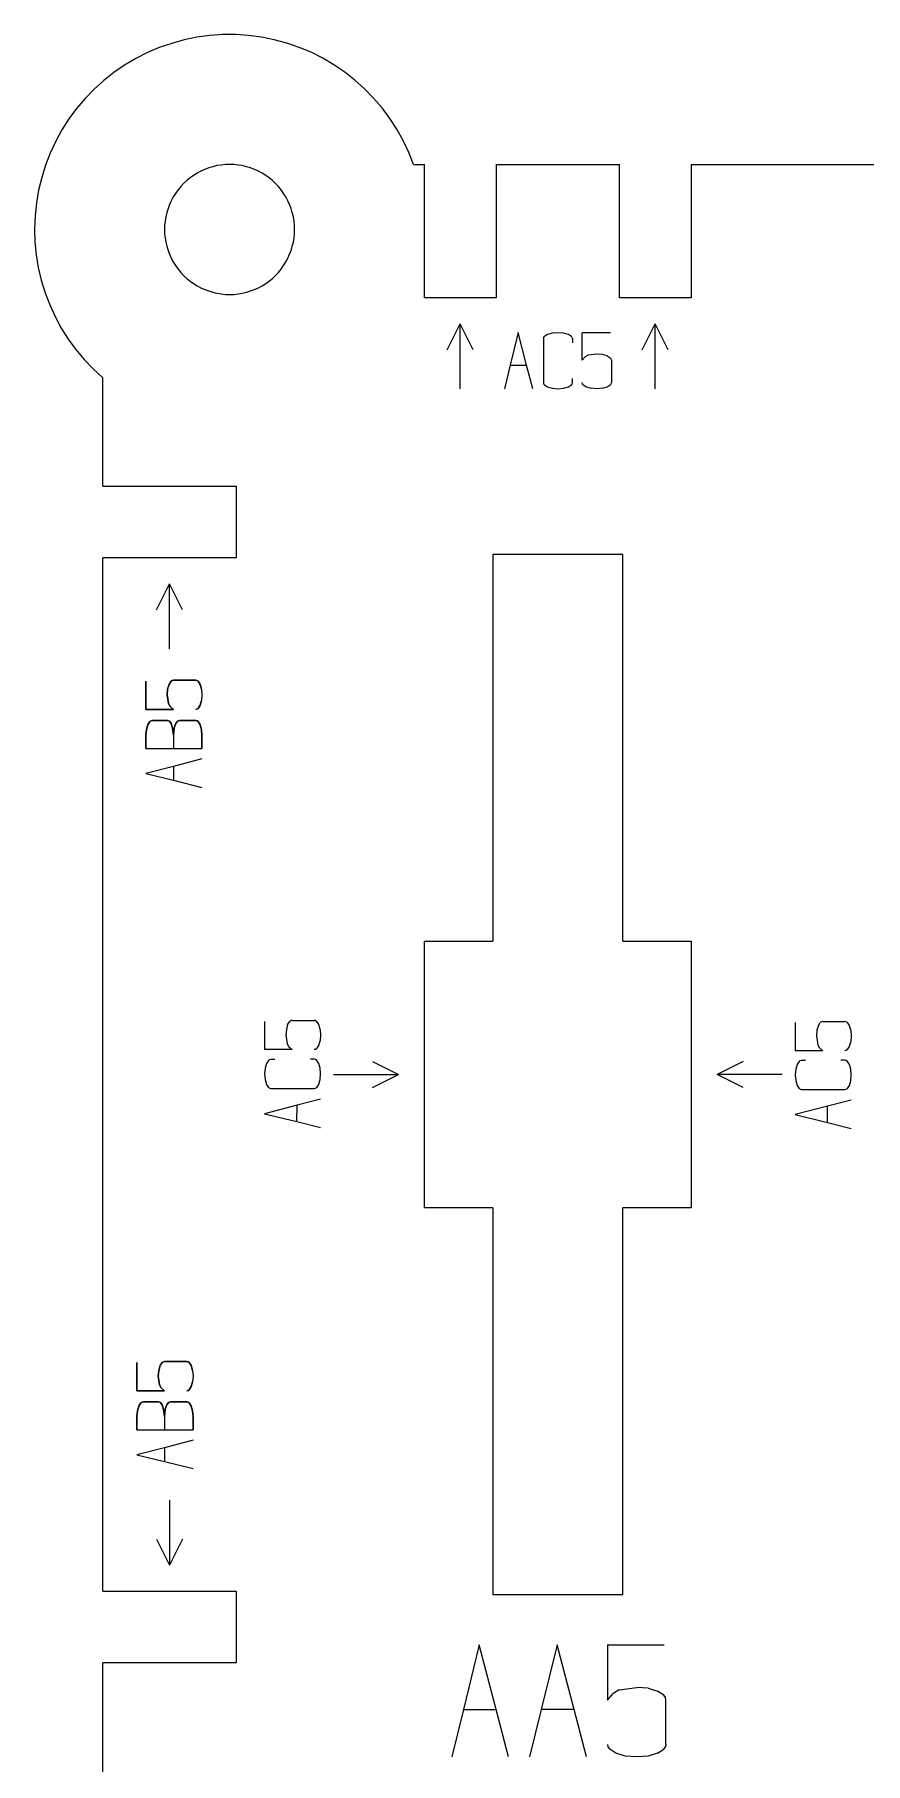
# Model space of a CAD drawing. Header units: millimetres. Extents: x -1665 to -1514, y -292 to -32.
# Drawn here: x -1664.7 to -1600.8, y -165.4 to -32.4 of the extents above; entities that cross this region are included whole.
import ezdxf

# ---------------------------------------------------------------- set-up
doc = ezdxf.new("R2010")
doc.units = ezdxf.units.MM
doc.layers.add('coding', color=2, linetype='Continuous')

msp = doc.modelspace()

# ---------------------------------------------------------------- linework, layer by layer
for p, q in [((-1654.17, -33.04), (-1655.12, -33.36)), ((-1653.21, -32.77), (-1654.17, -33.04)), ((-1652.23, -32.57), (-1653.21, -32.77)), ((-1651.24, -32.44), (-1652.23, -32.57)), ((-1650.24, -32.37), (-1651.24, -32.44)), ((-1649.24, -32.37), (-1650.24, -32.37)), ((-1648.25, -32.43), (-1649.24, -32.37)), ((-1647.25, -32.56), (-1648.25, -32.43)), ((-1646.28, -32.76), (-1647.25, -32.56)), ((-1645.31, -33.02), (-1646.28, -32.76)), ((-1644.37, -33.35), (-1645.31, -33.02)), ((-1656.93, -34.21), (-1657.79, -34.72)), ((-1656.04, -33.75), (-1656.93, -34.21)), ((-1655.12, -33.36), (-1656.04, -33.75)), ((-1643.44, -33.73), (-1644.37, -33.35)), ((-1642.55, -34.18), (-1643.44, -33.73)), ((-1641.69, -34.69), (-1642.55, -34.18)), ((-1659.4, -35.9), (-1660.14, -36.57)), ((-1658.61, -35.28), (-1659.4, -35.9)), ((-1657.79, -34.72), (-1658.61, -35.28)), ((-1640.86, -35.25), (-1641.69, -34.69)), ((-1640.08, -35.87), (-1640.86, -35.25)), ((-1639.33, -36.53), (-1640.08, -35.87)), ((-1660.14, -36.57), (-1660.83, -37.29)), ((-1638.64, -37.25), (-1639.33, -36.53)), ((-1661.48, -38.05), (-1662.07, -38.85)), ((-1660.83, -37.29), (-1661.48, -38.05)), ((-1637.99, -38.01), (-1638.64, -37.25)), ((-1637.39, -38.81), (-1637.99, -38.01)), ((-1662.61, -39.7), (-1663.09, -40.57)), ((-1662.07, -38.85), (-1662.61, -39.7)), ((-1636.85, -39.65), (-1637.39, -38.81)), ((-1636.36, -40.52), (-1636.85, -39.65)), ((-1663.09, -40.57), (-1663.51, -41.48)), ((-1635.94, -41.43), (-1636.36, -40.52)), ((-1663.88, -42.41), (-1664.17, -43.36)), ((-1663.51, -41.48), (-1663.88, -42.41)), ((-1651.01, -42.53), (-1651.32, -42.62)), ((-1650.69, -42.45), (-1651.01, -42.53)), ((-1650.37, -42.4), (-1650.69, -42.45)), ((-1650.04, -42.37), (-1650.37, -42.4)), ((-1649.72, -42.36), (-1650.04, -42.37)), ((-1649.39, -42.37), (-1649.72, -42.36)), ((-1649.06, -42.4), (-1649.39, -42.37)), ((-1648.74, -42.45), (-1649.06, -42.4)), ((-1648.42, -42.53), (-1648.74, -42.45)), ((-1648.11, -42.62), (-1648.42, -42.53)), ((-1635.57, -42.36), (-1635.94, -41.43)), ((-1635.57, -42.36), (-1634.72, -42.36)), ((-1634.72, -52.61), (-1634.72, -42.36)), ((-1629.22, -42.36), (-1619.72, -42.36)), ((-1629.22, -42.36), (-1629.22, -52.61)), ((-1619.72, -52.61), (-1619.72, -42.36)), ((-1614.22, -42.36), (-1564.72, -42.36)), ((-1614.22, -42.36), (-1614.22, -52.61)), ((-1664.17, -43.36), (-1664.41, -44.33)), ((-1653.25, -43.82), (-1653.47, -44.06)), ((-1653.01, -43.6), (-1653.25, -43.82)), ((-1652.76, -43.39), (-1653.01, -43.6)), ((-1652.49, -43.2), (-1652.76, -43.39)), ((-1652.22, -43.03), (-1652.49, -43.2)), ((-1651.93, -42.87), (-1652.22, -43.03)), ((-1651.63, -42.74), (-1651.93, -42.87)), ((-1651.32, -42.62), (-1651.63, -42.74)), ((-1647.8, -42.74), (-1648.11, -42.62)), ((-1647.5, -42.87), (-1647.8, -42.74)), ((-1647.22, -43.03), (-1647.5, -42.87)), ((-1646.94, -43.2), (-1647.22, -43.03)), ((-1646.67, -43.39), (-1646.94, -43.2)), ((-1646.42, -43.6), (-1646.67, -43.39)), ((-1646.18, -43.82), (-1646.42, -43.6)), ((-1645.96, -44.06), (-1646.18, -43.82)), ((-1664.41, -44.33), (-1664.58, -45.32)), ((-1654.2, -45.15), (-1654.34, -45.45)), ((-1654.05, -44.86), (-1654.2, -45.15)), ((-1653.87, -44.58), (-1654.05, -44.86)), ((-1653.68, -44.31), (-1653.87, -44.58)), ((-1653.47, -44.06), (-1653.68, -44.31)), ((-1645.75, -44.31), (-1645.96, -44.06)), ((-1645.56, -44.58), (-1645.75, -44.31)), ((-1645.39, -44.86), (-1645.56, -44.58)), ((-1645.23, -45.15), (-1645.39, -44.86)), ((-1645.1, -45.45), (-1645.23, -45.15)), ((-1664.68, -46.31), (-1664.72, -47.31)), ((-1664.58, -45.32), (-1664.68, -46.31)), ((-1654.62, -46.38), (-1654.67, -46.71)), ((-1654.55, -46.06), (-1654.62, -46.38)), ((-1654.45, -45.75), (-1654.55, -46.06)), ((-1654.34, -45.45), (-1654.45, -45.75)), ((-1644.98, -45.75), (-1645.1, -45.45)), ((-1644.89, -46.06), (-1644.98, -45.75)), ((-1644.81, -46.38), (-1644.89, -46.06)), ((-1644.76, -46.71), (-1644.81, -46.38)), ((-1664.72, -47.31), (-1664.69, -48.31)), ((-1654.71, -47.03), (-1654.72, -47.36)), ((-1654.72, -47.36), (-1654.71, -47.69)), ((-1654.67, -46.71), (-1654.71, -47.03)), ((-1654.71, -47.69), (-1654.67, -48.01)), ((-1644.73, -47.03), (-1644.76, -46.71)), ((-1644.76, -48.01), (-1644.73, -47.69)), ((-1644.72, -47.36), (-1644.73, -47.03)), ((-1644.73, -47.69), (-1644.72, -47.36)), ((-1664.69, -48.31), (-1664.59, -49.31)), ((-1654.67, -48.01), (-1654.62, -48.33)), ((-1654.62, -48.33), (-1654.55, -48.65)), ((-1654.55, -48.65), (-1654.45, -48.97)), ((-1654.45, -48.97), (-1654.34, -49.27)), ((-1645.1, -49.27), (-1644.98, -48.97)), ((-1644.98, -48.97), (-1644.89, -48.65)), ((-1644.89, -48.65), (-1644.81, -48.33)), ((-1644.81, -48.33), (-1644.76, -48.01)), ((-1664.59, -49.31), (-1664.43, -50.29)), ((-1664.43, -50.29), (-1664.2, -51.26)), ((-1654.34, -49.27), (-1654.2, -49.57)), ((-1654.2, -49.57), (-1654.05, -49.86)), ((-1654.05, -49.86), (-1653.87, -50.14)), ((-1653.87, -50.14), (-1653.68, -50.4)), ((-1653.68, -50.4), (-1653.47, -50.66)), ((-1645.96, -50.66), (-1645.75, -50.4)), ((-1645.75, -50.4), (-1645.56, -50.14)), ((-1645.56, -50.14), (-1645.39, -49.86)), ((-1645.39, -49.86), (-1645.23, -49.57)), ((-1645.23, -49.57), (-1645.1, -49.27)), ((-1664.2, -51.26), (-1663.91, -52.22)), ((-1653.47, -50.66), (-1653.25, -50.89)), ((-1653.25, -50.89), (-1653.01, -51.12)), ((-1653.01, -51.12), (-1652.76, -51.33)), ((-1652.76, -51.33), (-1652.49, -51.52)), ((-1652.49, -51.52), (-1652.22, -51.69)), ((-1652.22, -51.69), (-1651.93, -51.84)), ((-1651.93, -51.84), (-1651.63, -51.98)), ((-1647.8, -51.98), (-1647.5, -51.84)), ((-1647.5, -51.84), (-1647.22, -51.69)), ((-1647.22, -51.69), (-1646.94, -51.52)), ((-1646.94, -51.52), (-1646.67, -51.33)), ((-1646.67, -51.33), (-1646.42, -51.12)), ((-1646.42, -51.12), (-1646.18, -50.89)), ((-1646.18, -50.89), (-1645.96, -50.66)), ((-1663.91, -52.22), (-1663.55, -53.15)), ((-1663.55, -53.15), (-1663.13, -54.06)), ((-1651.63, -51.98), (-1651.32, -52.09)), ((-1651.32, -52.09), (-1651.01, -52.19)), ((-1651.01, -52.19), (-1650.69, -52.26)), ((-1650.69, -52.26), (-1650.37, -52.32)), ((-1650.37, -52.32), (-1650.04, -52.35)), ((-1650.04, -52.35), (-1649.72, -52.36)), ((-1649.72, -52.36), (-1649.39, -52.35)), ((-1649.39, -52.35), (-1649.06, -52.32)), ((-1649.06, -52.32), (-1648.74, -52.26)), ((-1648.74, -52.26), (-1648.42, -52.19)), ((-1648.42, -52.19), (-1648.11, -52.09)), ((-1648.11, -52.09), (-1647.8, -51.98)), ((-1629.22, -52.61), (-1634.72, -52.61)), ((-1614.22, -52.61), (-1619.72, -52.61)), ((-1663.13, -54.06), (-1662.66, -54.94)), ((-1662.66, -54.94), (-1662.12, -55.79)), ((-1662.12, -55.79), (-1661.54, -56.59)), ((-1661.54, -56.59), (-1660.89, -57.36)), ((-1660.89, -57.36), (-1660.2, -58.08)), ((-1660.2, -58.08), (-1659.47, -58.76)), ((-1659.47, -67.11), (-1659.47, -58.76)), ((-1659.47, -67.11), (-1649.22, -67.11)), ((-1649.22, -67.11), (-1649.22, -72.61)), ((-1649.22, -72.61), (-1659.47, -72.61)), ((-1659.47, -152.11), (-1659.47, -72.61)), ((-1629.47, -72.36), (-1629.47, -102.11)), ((-1619.47, -72.36), (-1629.47, -72.36)), ((-1619.47, -102.11), (-1619.47, -72.36)), ((-1634.72, -122.61), (-1634.72, -102.11)), ((-1634.72, -102.11), (-1629.47, -102.11)), ((-1619.47, -102.11), (-1614.22, -102.11)), ((-1614.22, -102.11), (-1614.22, -122.61)), ((-1629.47, -122.61), (-1634.72, -122.61)), ((-1629.47, -122.61), (-1629.47, -152.36)), ((-1614.22, -122.61), (-1619.47, -122.61)), ((-1619.47, -152.36), (-1619.47, -122.61)), ((-1659.47, -152.11), (-1649.22, -152.11)), ((-1649.22, -152.11), (-1649.22, -157.61)), ((-1629.47, -152.36), (-1619.47, -152.36)), ((-1649.22, -157.61), (-1659.47, -157.61)), ((-1659.47, -167.11), (-1659.47, -157.61))]:
    msp.add_line(p, q)
at = {"layer": 'coding'}
for p, q in [((-1632.97, -56.61), (-1631.97, -54.61)), ((-1631.97, -59.61), (-1631.97, -54.61)), ((-1630.97, -56.61), (-1631.97, -54.61)), ((-1627.52, -55.29), (-1628.13, -57.79)), ((-1626.87, -57.79), (-1627.52, -55.29)), ((-1625.56, -55.69), (-1625.58, -55.78)), ((-1625.58, -55.78), (-1625.58, -59.13)), ((-1625.56, -55.69), (-1625.5, -55.6)), ((-1625.27, -55.44), (-1625.5, -55.6)), ((-1624.9, -55.34), (-1625.27, -55.44)), ((-1624.46, -55.3), (-1624.9, -55.34)), ((-1624.03, -55.34), (-1624.46, -55.3)), ((-1623.66, -55.44), (-1624.03, -55.34)), ((-1623.42, -55.6), (-1623.66, -55.44)), ((-1623.36, -55.69), (-1623.42, -55.6)), ((-1623.36, -55.69), (-1623.34, -55.78)), ((-1623.34, -55.78), (-1623.34, -56.09)), ((-1622.59, -57.42), (-1622.59, -55.3)), ((-1620.42, -55.3), (-1622.59, -55.3)), ((-1617.97, -56.61), (-1616.97, -54.61)), ((-1616.97, -59.61), (-1616.97, -54.61)), ((-1615.97, -56.61), (-1616.97, -54.61)), ((-1622.37, -57.16), (-1622.59, -57.42)), ((-1622.14, -57.04), (-1622.37, -57.16)), ((-1621.47, -56.94), (-1622.14, -57.04)), ((-1621.03, -56.97), (-1621.47, -56.94)), ((-1620.67, -57.08), (-1621.03, -56.97)), ((-1620.67, -57.08), (-1620.43, -57.23)), ((-1628.13, -57.79), (-1628.58, -59.61)), ((-1628.13, -57.79), (-1626.87, -57.79)), ((-1626.4, -59.61), (-1626.87, -57.79)), ((-1620.37, -57.32), (-1620.43, -57.23)), ((-1620.35, -57.42), (-1620.37, -57.32)), ((-1620.35, -57.42), (-1620.35, -59.13)), ((-1625.58, -59.13), (-1625.56, -59.23)), ((-1625.56, -59.23), (-1625.5, -59.32)), ((-1625.5, -59.32), (-1625.27, -59.47)), ((-1625.27, -59.47), (-1624.91, -59.57)), ((-1624.91, -59.57), (-1624.46, -59.61)), ((-1624.46, -59.61), (-1624.02, -59.57)), ((-1624.02, -59.57), (-1623.66, -59.47)), ((-1623.66, -59.47), (-1623.42, -59.31)), ((-1623.42, -59.31), (-1623.36, -59.22)), ((-1623.36, -59.22), (-1623.34, -59.13)), ((-1623.34, -59.13), (-1623.34, -58.82)), ((-1622.57, -59.22), (-1622.59, -59.13)), ((-1622.51, -59.31), (-1622.57, -59.22)), ((-1622.51, -59.31), (-1622.27, -59.47)), ((-1622.27, -59.47), (-1621.91, -59.57)), ((-1621.47, -59.61), (-1621.91, -59.57)), ((-1621.03, -59.57), (-1621.47, -59.61)), ((-1621.03, -59.57), (-1620.67, -59.47)), ((-1620.67, -59.47), (-1620.43, -59.31)), ((-1620.37, -59.22), (-1620.43, -59.31)), ((-1620.37, -59.22), (-1620.35, -59.13)), ((-1655.34, -76.61), (-1654.34, -74.61)), ((-1654.34, -79.61), (-1654.34, -74.61)), ((-1653.34, -76.61), (-1654.34, -74.61)), ((-1656.15, -84.28), (-1656.15, -82.11)), ((-1656.15, -82.11), (-1656.15, -84.28)), ((-1654.37, -82.36), (-1654.48, -82.72)), ((-1654.48, -82.72), (-1654.37, -82.36)), ((-1654.22, -82.11), (-1654.37, -82.36)), ((-1654.37, -82.36), (-1654.22, -82.11)), ((-1654.13, -82.05), (-1654.22, -82.11)), ((-1654.22, -82.11), (-1654.13, -82.05)), ((-1654.03, -82.03), (-1654.13, -82.05)), ((-1654.13, -82.05), (-1654.03, -82.03)), ((-1652.32, -82.03), (-1654.03, -82.03)), ((-1654.03, -82.03), (-1652.32, -82.03)), ((-1652.23, -82.05), (-1652.32, -82.03)), ((-1652.32, -82.03), (-1652.23, -82.05)), ((-1652.14, -82.11), (-1652.23, -82.05)), ((-1652.23, -82.05), (-1652.14, -82.11)), ((-1651.98, -82.36), (-1652.14, -82.11)), ((-1652.14, -82.11), (-1651.98, -82.36)), ((-1651.88, -82.72), (-1651.98, -82.36)), ((-1651.98, -82.36), (-1651.88, -82.72)), ((-1654.48, -82.72), (-1654.51, -83.16)), ((-1654.51, -83.16), (-1654.48, -82.72)), ((-1654.51, -83.16), (-1654.41, -83.83)), ((-1654.41, -83.83), (-1654.51, -83.16)), ((-1651.88, -83.6), (-1651.98, -83.96)), ((-1651.98, -83.96), (-1651.88, -83.6)), ((-1651.88, -82.72), (-1651.84, -83.16)), ((-1651.84, -83.16), (-1651.88, -83.6)), ((-1654.03, -84.28), (-1656.15, -84.28)), ((-1656.15, -84.28), (-1654.03, -84.28)), ((-1654.41, -83.83), (-1654.29, -84.06)), ((-1654.29, -84.06), (-1654.41, -83.83)), ((-1654.29, -84.06), (-1654.03, -84.28)), ((-1654.03, -84.28), (-1654.29, -84.06)), ((-1652.23, -84.26), (-1652.32, -84.28)), ((-1652.32, -84.28), (-1652.23, -84.26)), ((-1652.14, -84.2), (-1652.23, -84.26)), ((-1652.23, -84.26), (-1652.14, -84.2)), ((-1651.98, -83.96), (-1652.14, -84.2)), ((-1652.14, -84.2), (-1651.98, -83.96)), ((-1656.11, -85.83), (-1656.15, -86.26)), ((-1656.15, -86.26), (-1656.11, -85.83)), ((-1656.15, -86.26), (-1656.15, -87.28)), ((-1656.15, -87.28), (-1656.15, -86.26)), ((-1656.01, -85.47), (-1656.11, -85.83)), ((-1656.11, -85.83), (-1656.01, -85.47)), ((-1655.85, -85.22), (-1656.01, -85.47)), ((-1656.01, -85.47), (-1655.85, -85.22)), ((-1655.76, -85.16), (-1655.85, -85.22)), ((-1655.85, -85.22), (-1655.76, -85.16)), ((-1655.67, -85.14), (-1655.76, -85.16)), ((-1655.76, -85.16), (-1655.67, -85.14)), ((-1654.5, -85.14), (-1655.67, -85.14)), ((-1655.67, -85.14), (-1654.5, -85.14)), ((-1654.35, -85.19), (-1654.5, -85.14)), ((-1654.5, -85.14), (-1654.35, -85.19)), ((-1654.21, -85.37), (-1654.35, -85.19)), ((-1654.35, -85.19), (-1654.21, -85.37)), ((-1654.1, -85.71), (-1654.21, -85.37)), ((-1654.21, -85.37), (-1654.1, -85.71)), ((-1654.04, -86.26), (-1654.1, -85.71)), ((-1654.1, -85.71), (-1654.04, -86.26)), ((-1654.04, -86.26), (-1653.97, -85.7)), ((-1653.97, -85.7), (-1654.04, -86.26)), ((-1654.04, -86.26), (-1654.04, -87.28)), ((-1653.97, -85.7), (-1653.86, -85.37)), ((-1653.86, -85.37), (-1653.97, -85.7)), ((-1653.86, -85.37), (-1653.73, -85.19)), ((-1653.73, -85.19), (-1653.86, -85.37)), ((-1653.73, -85.19), (-1653.58, -85.14)), ((-1653.58, -85.14), (-1653.73, -85.19)), ((-1653.58, -85.14), (-1652.32, -85.14)), ((-1652.32, -85.14), (-1653.58, -85.14)), ((-1652.32, -85.14), (-1652.22, -85.16)), ((-1652.22, -85.16), (-1652.32, -85.14)), ((-1652.22, -85.16), (-1652.13, -85.22)), ((-1652.13, -85.22), (-1652.22, -85.16)), ((-1652.13, -85.22), (-1651.98, -85.47)), ((-1651.98, -85.47), (-1652.13, -85.22)), ((-1651.98, -85.47), (-1651.88, -85.83)), ((-1651.88, -85.83), (-1651.98, -85.47)), ((-1651.88, -85.83), (-1651.84, -86.26)), ((-1651.84, -86.26), (-1651.88, -85.83)), ((-1651.84, -86.26), (-1651.84, -87.28)), ((-1651.84, -87.28), (-1651.84, -86.26)), ((-1656.15, -87.28), (-1654.04, -87.28)), ((-1654.04, -87.28), (-1651.84, -87.28)), ((-1654.04, -88.66), (-1656.16, -89.21)), ((-1651.84, -88.09), (-1654.04, -88.66)), ((-1654.04, -88.66), (-1654.04, -89.73)), ((-1656.16, -89.21), (-1654.04, -89.73)), ((-1654.04, -89.73), (-1651.84, -90.28)), ((-1647.02, -108.28), (-1647.02, -110.45)), ((-1645.35, -108.89), (-1645.39, -109.33)), ((-1645.25, -108.52), (-1645.35, -108.89)), ((-1645.25, -108.52), (-1645.09, -108.28)), ((-1645, -108.22), (-1645.09, -108.28)), ((-1644.91, -108.2), (-1645, -108.22)), ((-1644.91, -108.2), (-1643.2, -108.2)), ((-1643.1, -108.22), (-1643.2, -108.2)), ((-1643.1, -108.22), (-1643.01, -108.28)), ((-1642.86, -108.52), (-1643.01, -108.28)), ((-1642.75, -108.89), (-1642.86, -108.52)), ((-1642.75, -108.89), (-1642.72, -109.33)), ((-1606.21, -108.35), (-1606.21, -110.53)), ((-1604.54, -108.96), (-1604.57, -109.4)), ((-1604.43, -108.6), (-1604.54, -108.96)), ((-1604.43, -108.6), (-1604.28, -108.36)), ((-1604.19, -108.3), (-1604.28, -108.36)), ((-1604.09, -108.28), (-1604.19, -108.3)), ((-1604.09, -108.28), (-1602.38, -108.28)), ((-1602.29, -108.3), (-1602.38, -108.28)), ((-1602.29, -108.3), (-1602.2, -108.36)), ((-1602.04, -108.6), (-1602.2, -108.36)), ((-1601.94, -108.96), (-1602.04, -108.6)), ((-1601.94, -108.96), (-1601.9, -109.4)), ((-1645.39, -109.33), (-1645.29, -110)), ((-1645.29, -110), (-1645.16, -110.23)), ((-1645.16, -110.23), (-1644.91, -110.45)), ((-1643.01, -110.37), (-1643.1, -110.43)), ((-1643.01, -110.37), (-1642.86, -110.13)), ((-1642.86, -110.13), (-1642.75, -109.77)), ((-1642.72, -109.33), (-1642.75, -109.77)), ((-1604.57, -109.4), (-1604.47, -110.08)), ((-1604.47, -110.08), (-1604.35, -110.31)), ((-1604.35, -110.31), (-1604.09, -110.53)), ((-1602.2, -110.45), (-1602.04, -110.2)), ((-1602.04, -110.2), (-1601.94, -109.84)), ((-1601.9, -109.4), (-1601.94, -109.84)), ((-1644.91, -110.45), (-1647.02, -110.45)), ((-1646.88, -111.52), (-1646.99, -111.88)), ((-1646.72, -111.28), (-1646.88, -111.52)), ((-1646.64, -111.21), (-1646.72, -111.28)), ((-1646.64, -111.21), (-1646.54, -111.19)), ((-1646.54, -111.19), (-1646.24, -111.19)), ((-1643.2, -111.19), (-1643.5, -111.19)), ((-1643.1, -110.43), (-1643.2, -110.45)), ((-1643.1, -111.21), (-1643.2, -111.19)), ((-1643.01, -111.28), (-1643.1, -111.21)), ((-1642.85, -111.52), (-1643.01, -111.28)), ((-1642.75, -111.87), (-1642.85, -111.52)), ((-1638.72, -111.36), (-1636.72, -112.36)), ((-1610.22, -111.36), (-1612.22, -112.36)), ((-1604.09, -110.53), (-1606.21, -110.53)), ((-1606.07, -111.59), (-1606.17, -111.96)), ((-1605.91, -111.35), (-1606.07, -111.59)), ((-1605.82, -111.29), (-1605.91, -111.35)), ((-1605.82, -111.29), (-1605.73, -111.27)), ((-1605.73, -111.27), (-1605.42, -111.27)), ((-1602.38, -111.27), (-1602.69, -111.27)), ((-1602.29, -110.51), (-1602.38, -110.53)), ((-1602.29, -111.29), (-1602.38, -111.27)), ((-1602.2, -110.45), (-1602.29, -110.51)), ((-1602.2, -111.35), (-1602.29, -111.29)), ((-1602.04, -111.59), (-1602.2, -111.35)), ((-1601.94, -111.95), (-1602.04, -111.59)), ((-1646.99, -111.88), (-1647.02, -112.32)), ((-1647.02, -112.32), (-1646.99, -112.76)), ((-1646.99, -112.76), (-1646.88, -113.12)), ((-1642.85, -113.12), (-1642.75, -112.76)), ((-1642.72, -112.32), (-1642.75, -111.87)), ((-1642.75, -112.76), (-1642.72, -112.32)), ((-1641.72, -112.36), (-1636.72, -112.36)), ((-1638.72, -113.36), (-1636.72, -112.36)), ((-1607.22, -112.36), (-1612.22, -112.36)), ((-1610.22, -113.36), (-1612.22, -112.36)), ((-1606.17, -111.96), (-1606.21, -112.39)), ((-1606.21, -112.39), (-1606.17, -112.83)), ((-1606.17, -112.83), (-1606.07, -113.2)), ((-1602.04, -113.2), (-1601.94, -112.84)), ((-1601.9, -112.39), (-1601.94, -111.95)), ((-1601.94, -112.84), (-1601.9, -112.39)), ((-1646.88, -113.12), (-1646.73, -113.36)), ((-1646.64, -113.42), (-1646.73, -113.36)), ((-1646.64, -113.42), (-1646.54, -113.44)), ((-1646.54, -113.44), (-1643.2, -113.44)), ((-1642.72, -114.25), (-1644.53, -114.73)), ((-1643.2, -113.44), (-1643.1, -113.42)), ((-1643.1, -113.42), (-1643.01, -113.36)), ((-1643.01, -113.36), (-1642.85, -113.12)), ((-1606.07, -113.2), (-1605.91, -113.44)), ((-1605.83, -113.5), (-1605.91, -113.44)), ((-1605.83, -113.5), (-1605.73, -113.52)), ((-1605.73, -113.52), (-1602.38, -113.52)), ((-1601.9, -114.33), (-1603.72, -114.8)), ((-1602.38, -113.52), (-1602.28, -113.5)), ((-1602.28, -113.5), (-1602.19, -113.44)), ((-1602.19, -113.44), (-1602.04, -113.2)), ((-1644.53, -114.73), (-1647.03, -115.38)), ((-1647.03, -115.38), (-1644.54, -115.99)), ((-1644.54, -115.99), (-1644.53, -114.73)), ((-1603.72, -114.8), (-1606.22, -115.45)), ((-1606.22, -115.45), (-1603.72, -116.06)), ((-1603.72, -116.06), (-1603.72, -114.8)), ((-1644.54, -115.99), (-1642.72, -116.44)), ((-1603.72, -116.06), (-1601.9, -116.51)), ((-1656.84, -136.69), (-1656.84, -134.52)), ((-1656.84, -134.52), (-1656.84, -136.69)), ((-1655.16, -135.12), (-1655.2, -135.57)), ((-1655.2, -135.57), (-1655.16, -135.12)), ((-1655.2, -135.57), (-1655.1, -136.24)), ((-1655.1, -136.24), (-1655.2, -135.57)), ((-1655.06, -134.76), (-1655.16, -135.12)), ((-1655.16, -135.12), (-1655.06, -134.76)), ((-1654.9, -134.52), (-1655.06, -134.76)), ((-1655.06, -134.76), (-1654.9, -134.52)), ((-1654.81, -134.46), (-1654.9, -134.52)), ((-1654.9, -134.52), (-1654.81, -134.46)), ((-1654.72, -134.44), (-1654.81, -134.46)), ((-1654.81, -134.46), (-1654.72, -134.44)), ((-1653.01, -134.44), (-1654.72, -134.44)), ((-1654.72, -134.44), (-1653.01, -134.44)), ((-1652.91, -134.46), (-1653.01, -134.44)), ((-1653.01, -134.44), (-1652.91, -134.46)), ((-1652.82, -134.52), (-1652.91, -134.46)), ((-1652.91, -134.46), (-1652.82, -134.52)), ((-1652.67, -134.76), (-1652.82, -134.52)), ((-1652.82, -134.52), (-1652.67, -134.76)), ((-1652.56, -135.12), (-1652.67, -134.76)), ((-1652.67, -134.76), (-1652.56, -135.12)), ((-1652.56, -135.12), (-1652.53, -135.57)), ((-1652.53, -135.57), (-1652.56, -136.01)), ((-1654.72, -136.69), (-1656.84, -136.69)), ((-1656.84, -136.69), (-1654.72, -136.69)), ((-1655.1, -136.24), (-1654.97, -136.47)), ((-1654.97, -136.47), (-1655.1, -136.24)), ((-1654.97, -136.47), (-1654.72, -136.69)), ((-1654.72, -136.69), (-1654.97, -136.47)), ((-1652.91, -136.67), (-1653.01, -136.69)), ((-1653.01, -136.69), (-1652.91, -136.67)), ((-1652.82, -136.61), (-1652.91, -136.67)), ((-1652.91, -136.67), (-1652.82, -136.61)), ((-1652.67, -136.37), (-1652.82, -136.61)), ((-1652.82, -136.61), (-1652.67, -136.37)), ((-1652.56, -136.01), (-1652.67, -136.37)), ((-1652.67, -136.37), (-1652.56, -136.01)), ((-1656.8, -138.24), (-1656.84, -138.67)), ((-1656.84, -138.67), (-1656.8, -138.24)), ((-1656.69, -137.88), (-1656.8, -138.24)), ((-1656.8, -138.24), (-1656.69, -137.88)), ((-1656.54, -137.63), (-1656.69, -137.88)), ((-1656.69, -137.88), (-1656.54, -137.63)), ((-1656.45, -137.57), (-1656.54, -137.63)), ((-1656.54, -137.63), (-1656.45, -137.57)), ((-1656.35, -137.54), (-1656.45, -137.57)), ((-1656.45, -137.57), (-1656.35, -137.54)), ((-1655.19, -137.54), (-1656.35, -137.54)), ((-1656.35, -137.54), (-1655.19, -137.54)), ((-1655.03, -137.6), (-1655.19, -137.54)), ((-1655.19, -137.54), (-1655.03, -137.6)), ((-1654.89, -137.78), (-1655.03, -137.6)), ((-1655.03, -137.6), (-1654.89, -137.78)), ((-1654.79, -138.12), (-1654.89, -137.78)), ((-1654.89, -137.78), (-1654.79, -138.12)), ((-1654.72, -138.67), (-1654.79, -138.12)), ((-1654.79, -138.12), (-1654.73, -138.67)), ((-1654.73, -138.67), (-1654.66, -138.11)), ((-1654.66, -138.11), (-1654.72, -138.67)), ((-1654.66, -138.11), (-1654.55, -137.78)), ((-1654.55, -137.78), (-1654.66, -138.11)), ((-1654.55, -137.78), (-1654.42, -137.6)), ((-1654.42, -137.6), (-1654.55, -137.78)), ((-1654.42, -137.6), (-1654.26, -137.54)), ((-1654.26, -137.54), (-1654.42, -137.6)), ((-1654.26, -137.54), (-1653.01, -137.54)), ((-1653.01, -137.54), (-1654.26, -137.54)), ((-1653.01, -137.54), (-1652.91, -137.57)), ((-1652.91, -137.57), (-1653.01, -137.54)), ((-1652.91, -137.57), (-1652.82, -137.63)), ((-1652.82, -137.63), (-1652.91, -137.57)), ((-1652.82, -137.63), (-1652.66, -137.88)), ((-1652.66, -137.88), (-1652.82, -137.63)), ((-1652.66, -137.88), (-1652.56, -138.24)), ((-1652.56, -138.24), (-1652.66, -137.88)), ((-1652.56, -138.24), (-1652.53, -138.67)), ((-1652.53, -138.67), (-1652.56, -138.24)), ((-1656.84, -138.67), (-1656.84, -139.69)), ((-1656.84, -139.69), (-1656.84, -138.67)), ((-1654.73, -138.67), (-1654.73, -139.69)), ((-1652.53, -138.67), (-1652.53, -139.69)), ((-1652.53, -139.69), (-1652.53, -138.67)), ((-1656.84, -139.69), (-1654.73, -139.69)), ((-1654.73, -139.69), (-1652.53, -139.69)), ((-1652.53, -140.5), (-1654.72, -141.07)), ((-1654.72, -141.07), (-1656.84, -141.62)), ((-1656.84, -141.62), (-1654.72, -142.14)), ((-1654.72, -141.07), (-1654.72, -142.14)), ((-1654.72, -142.14), (-1652.53, -142.68)), ((-1654.34, -145.11), (-1654.34, -150.11)), ((-1655.34, -148.11), (-1654.34, -150.11)), ((-1653.34, -148.11), (-1654.34, -150.11)), ((-1630.51, -156.23), (-1631.73, -161.21)), ((-1629.21, -161.21), (-1630.51, -156.23)), ((-1624.52, -156.23), (-1625.74, -161.22)), ((-1623.22, -161.22), (-1624.52, -156.23)), ((-1620.65, -156.24), (-1620.65, -160.48)), ((-1620.65, -156.24), (-1616.3, -156.24)), ((-1619.75, -159.71), (-1618.4, -159.51)), ((-1617.52, -159.58), (-1618.4, -159.51)), ((-1617.52, -159.58), (-1616.79, -159.79)), ((-1620.65, -160.48), (-1620.21, -159.97)), ((-1619.75, -159.71), (-1620.21, -159.97)), ((-1616.31, -160.11), (-1616.79, -159.79)), ((-1616.19, -160.28), (-1616.31, -160.11)), ((-1616.15, -160.48), (-1616.19, -160.28)), ((-1616.15, -163.9), (-1616.15, -160.48)), ((-1631.73, -161.21), (-1632.63, -164.86)), ((-1631.73, -161.21), (-1629.21, -161.21)), ((-1628.26, -164.86), (-1629.21, -161.21)), ((-1625.74, -161.22), (-1626.64, -164.86)), ((-1623.22, -161.22), (-1625.74, -161.22)), ((-1622.27, -164.86), (-1623.22, -161.22)), ((-1620.65, -163.9), (-1620.61, -164.09)), ((-1620.61, -164.09), (-1620.48, -164.27)), ((-1620, -164.58), (-1620.48, -164.27)), ((-1619.28, -164.79), (-1620, -164.58)), ((-1618.4, -164.86), (-1619.28, -164.79)), ((-1617.52, -164.79), (-1618.4, -164.86)), ((-1616.79, -164.58), (-1617.52, -164.79)), ((-1616.79, -164.58), (-1616.31, -164.27)), ((-1616.31, -164.27), (-1616.19, -164.09)), ((-1616.15, -163.9), (-1616.19, -164.09))]:
    msp.add_line(p, q, dxfattribs=at)

doc.saveas('drawing.dxf')
